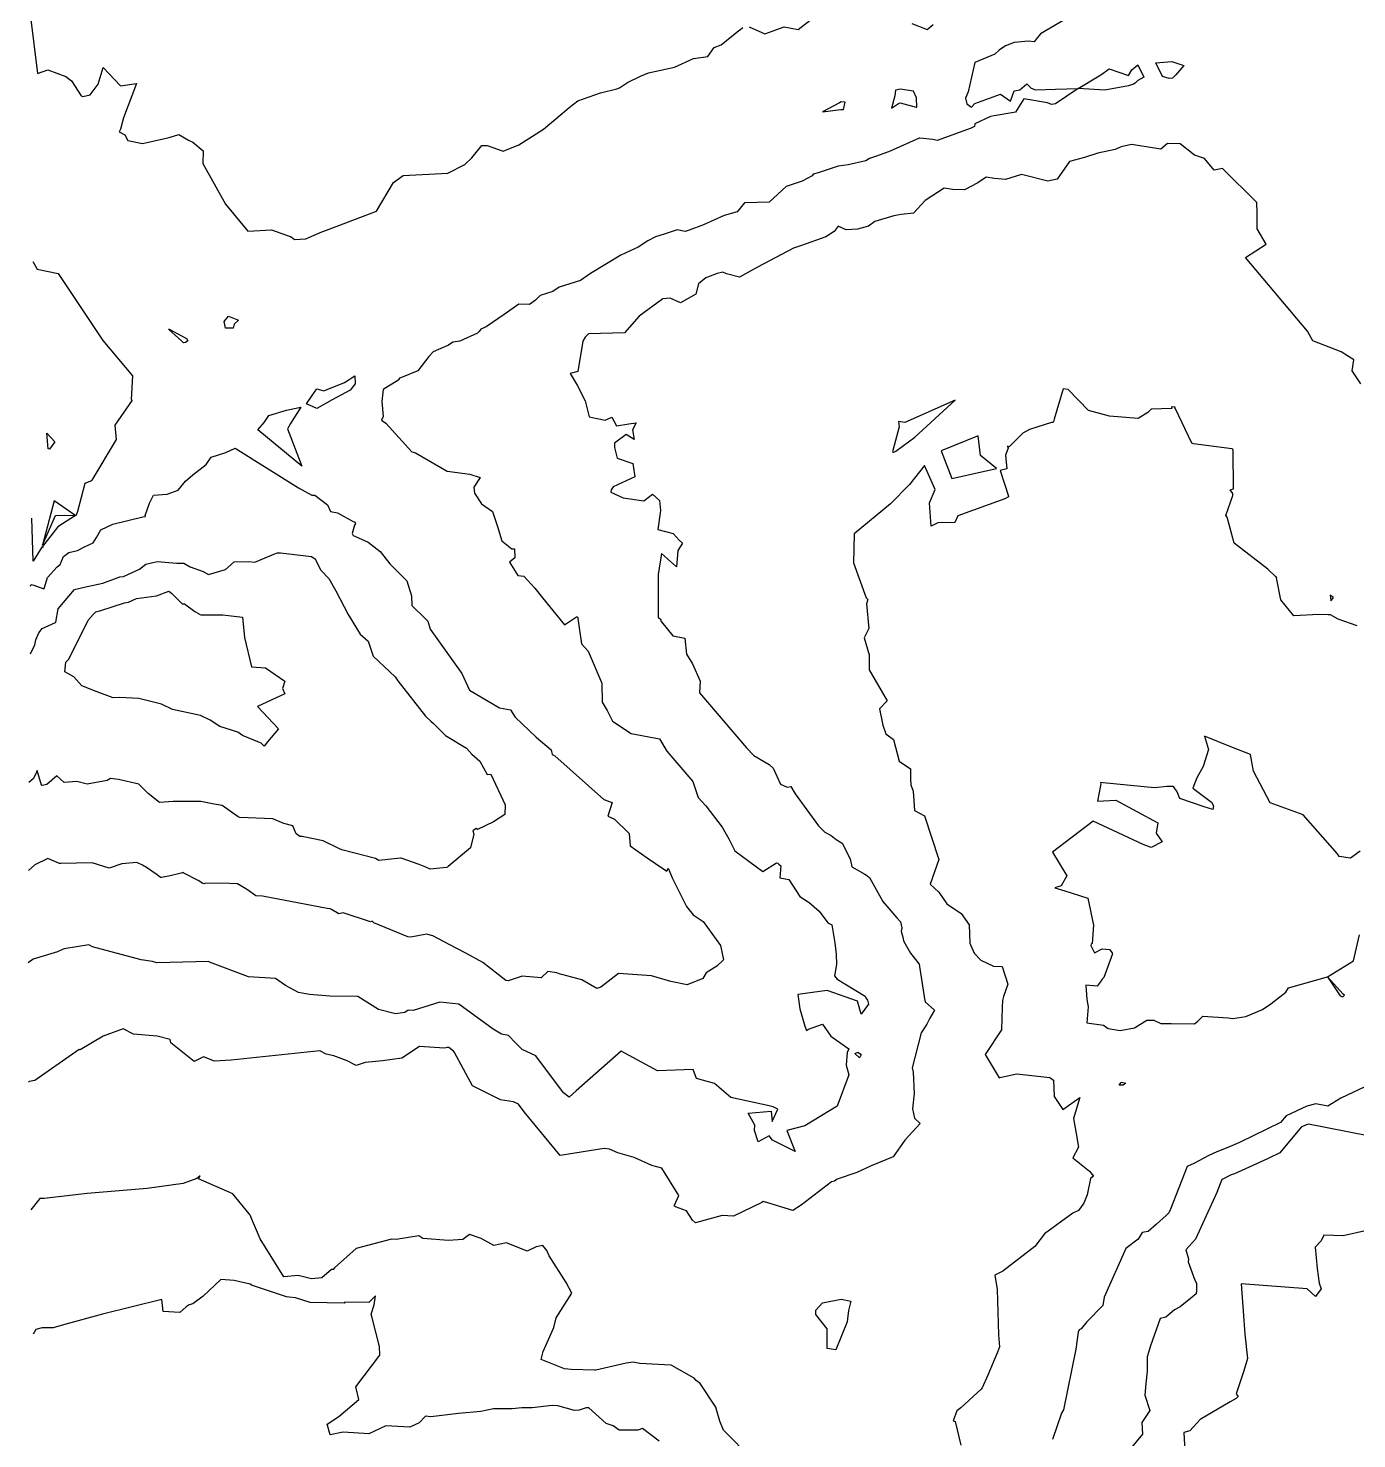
# Model space of a CAD drawing. Header units: inches. Extents: x 1412000 to 4237944, y 4931095 to 14792305.
# Drawn here: x 2824000.7 to 2824115.4, y 9862425.9 to 9862547.6 of the extents above; entities that cross this region are included whole.
import ezdxf

# ---------------------------------------------------------------- set-up
doc = ezdxf.new("R2010")
doc.units = ezdxf.units.IN
doc.header["$MEASUREMENT"] = 0

msp = doc.modelspace()

# ---------------------------------------------------------------- linework, layer by layer
for points in [[(2824090.93, 9862548.73), (2824088.06, 9862547.08), (2824087.71, 9862546.62), (2824087.51, 9862546.39), (2824087.04, 9862546.44), (2824085.79, 9862546.32), (2824085.06, 9862546.05), (2824084.51, 9862545.66), (2824084.13, 9862545.32), (2824082.4, 9862544.6), (2824081.84, 9862542.08), (2824081.59, 9862541.53), (2824081.72, 9862541.04), (2824082.12, 9862540.75), (2824082.4, 9862541.07), (2824084.61, 9862541.88), (2824085.49, 9862541.27), (2824085.8, 9862542.15), (2824086.3, 9862542.24), (2824086.89, 9862542.77), (2824087.26, 9862542.38), (2824087.63, 9862542.23), (2824089.37, 9862542.31), (2824091.32, 9862542.37), (2824089.35, 9862541.05), (2824089.01, 9862540.97), (2824088.66, 9862541.13), (2824086.64, 9862541.46), (2824085.91, 9862540.33), (2824085.78, 9862540.28), (2824084.07, 9862539.99), (2824083.77, 9862539.93), (2824082.41, 9862539.32), (2824082.37, 9862539.09), (2824082.1, 9862538.95), (2824079.17, 9862537.88), (2824078.78, 9862537.95), (2824077.66, 9862538.08), (2824077.61, 9862538.07), (2824075.09, 9862536.96), (2824073.93, 9862536.51), (2824073.31, 9862536.31), (2824073.01, 9862536.12), (2824071.49, 9862535.78), (2824070.61, 9862535.65), (2824068.88, 9862535.08), (2824068.47, 9862534.96), (2824068.36, 9862534.84), (2824067.51, 9862534.37), (2824066.12, 9862533.92), (2824064.67, 9862532.56), (2824062.58, 9862532.5), (2824062.53, 9862532.5), (2824061.89, 9862531.71), (2824060.79, 9862531.42), (2824059, 9862530.61), (2824057.75, 9862530.15), (2824057.42, 9862530.03), (2824056.74, 9862530.17), (2824055.61, 9862529.8), (2824054.85, 9862529.58), (2824054.19, 9862529.22), (2824053.37, 9862528.68), (2824051.86, 9862528), (2824049.25, 9862526.41), (2824048.38, 9862525.79), (2824046.54, 9862525.24), (2824045.99, 9862524.84), (2824044.91, 9862524.5), (2824044.51, 9862524.11), (2824043.99, 9862523.72), (2824043.06, 9862523.76), (2824041.8, 9862522.88), (2824040.25, 9862521.82), (2824039.78, 9862521.6), (2824039.64, 9862521.39), (2824039.51, 9862521.27), (2824037.98, 9862520.57), (2824037.37, 9862520.49), (2824037, 9862520.22), (2824035.67, 9862519.64), (2824035.3, 9862519.26), (2824034.35, 9862518.02), (2824032.96, 9862517.44), (2824032.76, 9862517.39), (2824032.71, 9862517.3), (2824032.72, 9862517.23), (2824031.37, 9862516.4), (2824031.25, 9862515.37), (2824031.37, 9862514.08), (2824031.23, 9862513.77), (2824031.59, 9862513.5), (2824033.85, 9862511.03), (2824034.14, 9862510.93), (2824036.89, 9862509.36), (2824038.83, 9862509.1), (2824039.74, 9862508.82), (2824039.19, 9862507.99), (2824039.23, 9862507.47), (2824039.86, 9862506.53), (2824040.81, 9862505.88), (2824041.22, 9862504.6), (2824041.61, 9862503.35), (2824042.46, 9862502.67), (2824042.69, 9862502.67), (2824042.71, 9862501.88), (2824042.26, 9862501.5), (2824042.97, 9862500.35), (2824043.5, 9862500.3), (2824044.44, 9862499.26), (2824045.1, 9862498.44), (2824047.01, 9862496.12), (2824048.04, 9862496.81), (2824048.11, 9862496.8), (2824048.16, 9862496.75), (2824048.16, 9862496.66), (2824048.48, 9862494.47), (2824049.04, 9862493.83), (2824050.23, 9862491.07), (2824050.25, 9862489.43), (2824050.68, 9862488.73), (2824051.14, 9862487.79), (2824052.77, 9862486.74), (2824055.19, 9862486.27), (2824055.83, 9862485.23), (2824058.07, 9862482.59), (2824058.54, 9862481.21), (2824059.19, 9862480.49), (2824060.62, 9862478.67), (2824061.17, 9862477.67), (2824061.7, 9862476.63), (2824064.12, 9862474.84), (2824065.29, 9862475.58), (2824065.4, 9862475.56), (2824065.49, 9862475.48), (2824065.66, 9862475.33), (2824065.57, 9862474.3), (2824066.35, 9862474.15), (2824067.31, 9862472.67), (2824068.12, 9862472.16), (2824068.97, 9862471.42), (2824069.73, 9862470.41), (2824070.08, 9862470.25), (2824070.32, 9862468.68), (2824070.44, 9862467.71), (2824070.46, 9862466.81), (2824070.29, 9862465.84), (2824070.53, 9862465.57), (2824072.95, 9862464.1), (2824072.99, 9862463.96), (2824073.14, 9862463.75), (2824073.22, 9862463.41), (2824072.59, 9862462.55), (2824072.27, 9862463.66), (2824069.66, 9862464.57), (2824067.13, 9862464.24), (2824067.32, 9862462.99), (2824067.74, 9862461.51), (2824067.88, 9862461.13), (2824068.07, 9862461.24), (2824069.25, 9862461.67), (2824069.98, 9862460.63), (2824071.53, 9862459.56), (2824071.38, 9862459.22), (2824071.3, 9862458.14), (2824071.53, 9862457.3), (2824070.53, 9862454.6), (2824067.74, 9862452.9), (2824066.19, 9862452.51), (2824066.92, 9862450.7), (2824064.94, 9862451.67), (2824064.66, 9862452.04), (2824063.7, 9862451.53), (2824063.39, 9862452.52), (2824063.44, 9862452.97), (2824062.84, 9862454.01), (2824064.85, 9862454.18), (2824064.93, 9862453.29), (2824065.4, 9862454.35), (2824065.01, 9862454.56), (2824064.65, 9862454.63), (2824061.36, 9862455.35), (2824059.94, 9862456.56), (2824058.4, 9862457), (2824058.11, 9862457.77), (2824055.02, 9862457.66), (2824051.89, 9862459.35), (2824048.01, 9862455.94), (2824047.41, 9862455.39), (2824046.92, 9862455.74), (2824044.53, 9862458.94), (2824043.35, 9862459.49), (2824042.77, 9862460.08), (2824042.18, 9862460.69), (2824041.57, 9862460.8), (2824040.84, 9862461.25), (2824037.88, 9862463.41), (2824036.24, 9862463.57), (2824033.94, 9862462.84), (2824033.53, 9862462.87), (2824033.23, 9862462.68), (2824032.44, 9862462.56), (2824030.97, 9862462.95), (2824029.17, 9862464.05), (2824026.75, 9862464.08), (2824025, 9862464.22), (2824024.05, 9862464.41), (2824022.94, 9862465.01), (2824022.08, 9862465.61), (2824019.74, 9862465.76), (2824016.38, 9862467.02), (2824016.32, 9862467.09), (2824011.84, 9862466.97), (2824011.48, 9862467.07), (2824010.48, 9862467.21), (2824006.28, 9862468.33), (2824005.98, 9862468.52), (2824003.85, 9862468.17), (2824003.76, 9862468.15), (2824003.28, 9862467.9), (2824001.18, 9862467.29), (2824000.74, 9862466.95)], [(2824000.94, 9862548.55), (2824001.54, 9862543.65), (2824002.44, 9862543.96), (2824004, 9862543.4), (2824004.48, 9862543.01), (2824005.3, 9862541.73), (2824005.47, 9862541.66), (2824006.1, 9862541.8), (2824006.79, 9862542.72), (2824007.22, 9862544.16), (2824008.71, 9862542.58), (2824010.09, 9862542.79), (2824008.96, 9862539.84), (2824008.72, 9862538.84), (2824008.59, 9862538.62), (2824009.09, 9862538.36), (2824009.35, 9862537.88), (2824010.59, 9862537.63), (2824012.9, 9862538.12), (2824013.73, 9862538.4), (2824014.57, 9862537.89), (2824014.96, 9862537.73), (2824015.84, 9862536.98), (2824015.82, 9862535.9), (2824017.77, 9862532.37), (2824019.7, 9862530.06), (2824021.74, 9862530.16), (2824023.42, 9862529.58), (2824023.72, 9862529.33), (2824024.7, 9862529.39), (2824024.94, 9862529.51), (2824026.07, 9862530.01), (2824026.49, 9862530.14), (2824029.59, 9862531.31), (2824030.79, 9862531.78), (2824032.27, 9862534.26), (2824033.09, 9862534.85), (2824036.93, 9862535.05), (2824038.4, 9862535.8), (2824039.02, 9862536.38), (2824039.88, 9862537.43), (2824040.35, 9862537.45), (2824041.72, 9862536.95), (2824043.08, 9862537.49), (2824045.2, 9862538.86), (2824046.8, 9862540.21), (2824047.41, 9862540.73), (2824048.17, 9862541.29), (2824050.11, 9862541.99), (2824051.52, 9862542.34), (2824051.74, 9862542.41), (2824052.43, 9862542.88), (2824053.57, 9862543.41), (2824054.24, 9862543.72), (2824056.49, 9862544.21), (2824058.14, 9862544.95), (2824059.38, 9862545.13), (2824059.93, 9862545.89), (2824060.51, 9862546.11), (2824062.04, 9862547.35), (2824062.18, 9862547.46), (2824062.25, 9862547.51), (2824062.4, 9862547.63)], [(2824062.93, 9862547.68), (2824064.29, 9862547.07), (2824065.97, 9862547.69), (2824067.16, 9862547.46), (2824068.2, 9862548.25)], [(2824076.98, 9862547.97), (2824078.28, 9862547.45), (2824078.81, 9862547.88)], [(2824091.32, 9862542.37), (2824093.28, 9862543.54), (2824093.98, 9862544.04), (2824095.65, 9862543.47), (2824095.95, 9862543.98), (2824096.46, 9862544.39), (2824096.97, 9862543.33), (2824096.47, 9862543.04), (2824096.24, 9862542.82), (2824096.08, 9862542.73), (2824095.67, 9862542.58), (2824093.63, 9862542.22), (2824091.32, 9862542.37)], [(2824098.6, 9862543.4), (2824098.01, 9862544.57), (2824099.41, 9862544.68), (2824100.43, 9862544.33), (2824099.73, 9862543.54), (2824099.47, 9862543.24), (2824099.17, 9862543.21), (2824098.6, 9862543.4)], [(2824075.81, 9862541.07), (2824075.97, 9862541.13), (2824077.33, 9862540.74), (2824077.39, 9862540.76), (2824077.37, 9862541.54), (2824077.1, 9862542.12), (2824075.95, 9862542.31), (2824075.56, 9862542.21), (2824075.5, 9862541.73), (2824075.23, 9862540.66), (2824075.81, 9862541.07)], [(2824070.88, 9862541.2), (2824070.73, 9862541.13), (2824069.26, 9862540.34), (2824070.85, 9862540.56), (2824071.07, 9862540.55), (2824071.22, 9862541.17), (2824070.88, 9862541.2)], [(2824115.69, 9862516.9), (2824114.96, 9862518), (2824115.09, 9862518.97), (2824114.02, 9862519.64), (2824111.56, 9862520.59), (2824111.11, 9862521.44), (2824105.75, 9862527.79), (2824107.54, 9862528.93), (2824106.77, 9862530.25), (2824106.77, 9862531.63), (2824106.73, 9862532.53), (2824103.77, 9862535.45), (2824103.05, 9862535.33), (2824102.22, 9862536.33), (2824101.35, 9862536.61), (2824100.12, 9862537.59), (2824099.02, 9862537.62), (2824098.46, 9862537.12), (2824095.93, 9862537.52), (2824095.02, 9862537.32), (2824094.52, 9862537.11), (2824093.02, 9862536.79), (2824091.86, 9862536.4), (2824090.58, 9862536.07), (2824089.5, 9862534.53), (2824088.69, 9862534.36), (2824086.43, 9862534.95), (2824085.05, 9862534.5), (2824084.1, 9862534.61), (2824083.38, 9862534.7), (2824082.67, 9862534.23), (2824081.52, 9862533.63), (2824080.47, 9862533.64), (2824079.76, 9862533.75), (2824078.11, 9862532.69), (2824077.11, 9862531.61), (2824076.06, 9862531.49), (2824075.42, 9862531.39), (2824073.77, 9862530.89), (2824073.23, 9862530.49), (2824072.27, 9862530.22), (2824071.31, 9862530.18), (2824070.61, 9862530.48), (2824070.26, 9862530.02), (2824069.55, 9862529.56), (2824067.44, 9862528.83), (2824066.75, 9862528.59), (2824063.65, 9862526.95), (2824062.11, 9862526.1), (2824060.99, 9862526.37), (2824060.67, 9862526.53), (2824060.18, 9862526.4), (2824059.2, 9862526.02), (2824058.56, 9862525.52), (2824058.35, 9862524.63), (2824057.01, 9862523.88), (2824056.12, 9862524.29), (2824055.49, 9862524.22), (2824053.45, 9862522.73), (2824052.17, 9862521.3), (2824049.08, 9862521.19), (2824048.78, 9862520.92), (2824048.59, 9862520.56), (2824048.16, 9862517.96), (2824047.51, 9862517.77), (2824048.1, 9862516.78), (2824048.8, 9862515.42), (2824049.14, 9862514.06), (2824050.51, 9862513.75), (2824051.1, 9862514.01), (2824051.48, 9862513.27), (2824052.56, 9862513.44), (2824053.19, 9862513.54), (2824052.86, 9862512.93), (2824053.03, 9862512.09), (2824052.32, 9862512.53), (2824051.32, 9862511.78), (2824051.33, 9862511.4), (2824051.55, 9862510.47), (2824052.9, 9862510.01), (2824053.08, 9862508.87), (2824051.2, 9862508), (2824051.03, 9862507.74), (2824051.01, 9862507.54), (2824052.07, 9862507.07), (2824053.85, 9862506.81), (2824054.61, 9862507.37), (2824055.2, 9862506.82), (2824055.3, 9862505.97), (2824055.06, 9862504.32), (2824056.38, 9862504), (2824056.91, 9862503.42), (2824057.18, 9862503.14), (2824056.79, 9862502.52), (2824056.67, 9862501.11), (2824055.37, 9862502.25), (2824055.1, 9862500.46), (2824055.1, 9862496.78), (2824055.31, 9862496.58), (2824055.3, 9862496.49), (2824055.37, 9862496.38), (2824056.34, 9862495.17), (2824057.4, 9862494.96), (2824057.52, 9862493.58), (2824058.06, 9862492.74), (2824058.72, 9862491.26), (2824058.65, 9862490.25), (2824059.17, 9862489.65), (2824062.71, 9862485.49), (2824063.34, 9862484.84), (2824064.66, 9862484.08), (2824065.01, 9862483.74), (2824065.65, 9862482.36), (2824066.21, 9862482.11), (2824066.53, 9862482.17), (2824066.92, 9862481.54), (2824068.93, 9862478.77), (2824069.46, 9862478.23), (2824070.01, 9862477.95), (2824070.43, 9862477.59), (2824070.97, 9862477.27), (2824071.64, 9862475.94), (2824071.79, 9862475.23), (2824072.91, 9862474.6), (2824073.07, 9862474.52), (2824073.16, 9862474.43), (2824073.33, 9862474.31), (2824074.47, 9862472.26), (2824075.69, 9862470.85), (2824076, 9862470.51), (2824076.12, 9862469.97), (2824076.05, 9862469.7), (2824076.21, 9862469.05), (2824076.25, 9862468.86), (2824076.4, 9862468.61), (2824076.86, 9862467.79), (2824077.61, 9862466.85), (2824077.62, 9862466.64), (2824078.09, 9862463.7), (2824078.1, 9862463.69), (2824078.11, 9862463.65), (2824078.12, 9862463.6), (2824078.93, 9862462.88), (2824078.52, 9862462.18), (2824078.27, 9862461.67), (2824077.78, 9862460.94), (2824077.01, 9862457.91), (2824077.08, 9862457.53), (2824077.18, 9862455.69), (2824077.04, 9862454.38), (2824077.19, 9862453.56), (2824077.69, 9862453.1), (2824076.37, 9862451.66), (2824075.37, 9862450.23), (2824073.45, 9862449.47), (2824072.22, 9862448.88), (2824070.54, 9862448.3), (2824070.29, 9862448.15), (2824070.03, 9862448.08), (2824067.43, 9862446.06), (2824066.7, 9862445.6), (2824064.27, 9862446.35), (2824064.15, 9862446.39), (2824064.02, 9862446.31), (2824061.6, 9862445.12), (2824060.62, 9862445.19), (2824058.32, 9862444.54), (2824058.05, 9862444.76), (2824057.54, 9862445.58), (2824056.57, 9862445.91), (2824056.5, 9862445.98), (2824056.5, 9862446.07), (2824056.87, 9862446.9), (2824055.39, 9862449.25), (2824054.55, 9862449.49), (2824053.03, 9862450.17), (2824051.61, 9862450.59), (2824050.88, 9862450.9), (2824050.44, 9862450.95), (2824046.62, 9862450.36), (2824043.52, 9862454.13), (2824043.04, 9862454.77), (2824042.6, 9862454.98), (2824041.49, 9862455.14), (2824039.08, 9862456.35), (2824037.52, 9862459.24), (2824037.42, 9862459.36), (2824037.02, 9862459.65), (2824036.88, 9862459.66), (2824036.67, 9862459.6), (2824034.51, 9862459.76), (2824032.97, 9862458.75), (2824031.32, 9862458.51), (2824029.82, 9862458.36), (2824029.04, 9862458.12), (2824028.27, 9862458.5), (2824027.12, 9862458.95), (2824026.45, 9862459.09), (2824025.9, 9862459.38), (2824018.24, 9862458.58), (2824016.81, 9862458.48), (2824015.88, 9862458.85), (2824015.05, 9862458.47), (2824013.05, 9862460.08), (2824012.98, 9862460.36), (2824011.86, 9862460.64), (2824009.83, 9862460.82), (2824008.95, 9862461.27), (2824007.21, 9862460.63), (2824005.24, 9862459.47), (2824005.13, 9862459.49), (2824001.31, 9862456.81), (2824000.83, 9862456.72), (2824000.77, 9862456.67)], [(2824001.14, 9862527.45), (2824001.52, 9862526.79), (2824003.34, 9862526.4), (2824007.18, 9862520.62), (2824009.73, 9862517.59), (2824009.64, 9862515.54), (2824009.72, 9862515.47), (2824008.22, 9862513.32), (2824008.33, 9862512.08), (2824006.22, 9862508.59), (2824006.16, 9862508.51), (2824006.13, 9862508.5), (2824005.63, 9862508.3), (2824004.99, 9862505.88), (2824004.89, 9862505.58), (2824004.86, 9862505.54), (2824004.85, 9862505.51), (2824004.83, 9862505.53), (2824003.31, 9862504.56), (2824001.97, 9862502.86), (2824002.01, 9862502.82), (2824002.01, 9862502.77), (2824001.94, 9862502.81), (2824001.93, 9862502.8), (2824001.18, 9862501.59), (2824001.05, 9862505.32)], [(2824018.01, 9862522.72), (2824018.89, 9862522.39), (2824018.5, 9862522.04), (2824018.43, 9862521.7), (2824017.76, 9862521.68), (2824017.66, 9862522.28), (2824018.01, 9862522.72)], [(2824012.87, 9862521.58), (2824012.85, 9862521.6), (2824012.87, 9862521.61), (2824012.88, 9862521.61), (2824012.91, 9862521.61), (2824014.4, 9862520.81), (2824014.51, 9862520.61), (2824014.31, 9862520.46), (2824014.14, 9862520.42), (2824013.99, 9862520.56), (2824012.87, 9862521.58)], [(2824025.65, 9862514.77), (2824024.76, 9862515.16), (2824025.23, 9862515.88), (2824025.64, 9862516.46), (2824026.26, 9862516.3), (2824028.02, 9862517.01), (2824028.92, 9862517.59), (2824028.94, 9862516.88), (2824028.51, 9862516.35), (2824026.96, 9862515.5), (2824025.65, 9862514.77)], [(2824115.39, 9862496.02), (2824113.76, 9862496.61), (2824113.08, 9862496.96), (2824112.89, 9862496.98), (2824112.08, 9862497), (2824109.93, 9862496.89), (2824108.79, 9862498.27), (2824108.43, 9862500.16), (2824108.45, 9862500.23), (2824108.4, 9862500.21), (2824107.67, 9862500.9), (2824104.78, 9862503.15), (2824104.17, 9862505.4), (2824104.07, 9862505.55), (2824104.67, 9862507.25), (2824104.66, 9862507.44), (2824104.43, 9862507.76), (2824104.73, 9862507.83), (2824104.69, 9862511.15), (2824104.67, 9862511.22), (2824104.58, 9862511.3), (2824101.28, 9862511.72), (2824101.13, 9862511.78), (2824099.71, 9862514.74), (2824099.67, 9862514.78), (2824099.68, 9862514.89), (2824099.37, 9862514.9), (2824099.41, 9862514.77), (2824097.62, 9862514.72), (2824097.34, 9862514.43), (2824096.5, 9862513.9), (2824094.01, 9862514.11), (2824092.22, 9862514.59), (2824090.46, 9862516.39), (2824090.03, 9862516.47), (2824089.25, 9862513.84), (2824089.18, 9862513.61), (2824089.14, 9862513.57), (2824089.03, 9862513.56), (2824087.13, 9862512.96), (2824086.54, 9862512.63), (2824085.37, 9862511.45), (2824085.21, 9862511.51), (2824085.27, 9862511.34), (2824085.06, 9862510.75), (2824085.17, 9862509.56), (2824084.59, 9862509.41), (2824085.32, 9862507.2), (2824085.32, 9862507.14), (2824084.98, 9862506.98), (2824080.93, 9862505.51), (2824080.67, 9862504.93), (2824079.21, 9862504.91), (2824078.63, 9862504.63), (2824078.48, 9862506.63), (2824078.98, 9862507.77), (2824078.05, 9862509.84), (2824076.78, 9862508.21), (2824075.14, 9862506.55), (2824071.99, 9862503.96), (2824071.94, 9862501.47), (2824073.02, 9862498.43), (2824073.18, 9862498.3), (2824073.06, 9862497.91), (2824073.27, 9862495.78), (2824072.86, 9862494.99), (2824073.28, 9862493.51), (2824073.29, 9862492.22), (2824074.84, 9862489.56), (2824074.19, 9862488.88), (2824074.47, 9862487.46), (2824074.73, 9862486.7), (2824075.4, 9862486.21), (2824075.88, 9862484.35), (2824076.85, 9862483.7), (2824076.86, 9862482.79), (2824076.88, 9862482.31), (2824077.08, 9862481.77), (2824077.2, 9862480.11), (2824078.06, 9862479.63), (2824079.3, 9862475.88), (2824078.93, 9862474.81), (2824078.55, 9862473.75), (2824079.31, 9862473.07), (2824080, 9862472.05), (2824081.24, 9862471.23), (2824081.92, 9862470.23), (2824081.96, 9862468.67), (2824082.34, 9862467.81), (2824082.92, 9862467.2), (2824084.02, 9862466.69), (2824084.77, 9862466.65), (2824085.24, 9862465.12), (2824084.89, 9862464.07), (2824084.78, 9862463.73), (2824084.76, 9862463.13), (2824084.7, 9862461.18), (2824083.29, 9862459.07), (2824084.51, 9862457.06), (2824084.55, 9862457.07), (2824086.03, 9862457.38), (2824088.87, 9862457.08), (2824089.18, 9862456.86), (2824089.25, 9862455.44), (2824090, 9862454.31), (2824091.47, 9862455.35), (2824090.92, 9862453.55), (2824091.15, 9862452.26), (2824091.36, 9862451.07), (2824090.86, 9862450.14), (2824092.3, 9862449), (2824092.65, 9862448.58), (2824092.38, 9862448.36), (2824092.1, 9862446.97), (2824091.8, 9862446.25), (2824091.34, 9862445.62), (2824090.85, 9862445.39), (2824088.41, 9862443.59), (2824087.57, 9862442.5), (2824084.81, 9862440.39), (2824084.14, 9862440.04), (2824084.33, 9862438.8), (2824084.45, 9862434.89), (2824084.53, 9862433.84), (2824084.36, 9862433.4), (2824083.54, 9862431.42), (2824083.04, 9862430.33), (2824082.94, 9862430.21), (2824081.2, 9862428.59), (2824080.84, 9862428.32), (2824080.53, 9862427.48), (2824080.7, 9862427.42), (2824081.21, 9862425.36)], [(2824024.35, 9862509.79), (2824020.54, 9862512.92), (2824021.1, 9862513.55), (2824021.5, 9862514.17), (2824023.03, 9862514.62), (2824024.25, 9862514.87), (2824023.36, 9862513.47), (2824023.11, 9862513.01), (2824024.35, 9862509.79)], [(2824075.3, 9862511.06), (2824075.32, 9862511.01), (2824075.41, 9862510.99), (2824075.6, 9862511.09), (2824077.22, 9862512.3), (2824080.72, 9862515.48), (2824076.38, 9862513.57), (2824075.82, 9862513.63), (2824075.87, 9862513.19), (2824075.34, 9862511.14), (2824075.3, 9862511.06)], [(2824002.36, 9862512.63), (2824003.04, 9862511.89), (2824002.59, 9862511.26), (2824002.48, 9862511.3), (2824002.36, 9862512.63)], [(2824082.68, 9862512.4), (2824079.51, 9862511.1), (2824080.43, 9862508.72), (2824084.28, 9862509.58), (2824082.88, 9862510.72), (2824082.68, 9862512.4)], [(2824000.94, 9862499.45), (2824001.01, 9862499.59), (2824001.23, 9862499.54), (2824002.1, 9862499.21), (2824002.1, 9862499.22), (2824002.12, 9862499.24), (2824002.42, 9862500.19), (2824003.23, 9862501.12), (2824003.49, 9862501.32), (2824003.78, 9862501.99), (2824004.24, 9862502.35), (2824004.99, 9862502.53), (2824005.59, 9862502.85), (2824006.35, 9862503.17), (2824006.63, 9862503.63), (2824007.02, 9862504.31), (2824008.04, 9862504.8), (2824010.63, 9862505.41), (2824010.8, 9862505.45), (2824010.86, 9862505.46), (2824010.84, 9862505.53), (2824011.2, 9862506.6), (2824011.55, 9862507.3), (2824012.74, 9862507.39), (2824013.67, 9862507.71), (2824014.31, 9862508.5), (2824014.94, 9862509.05), (2824016.1, 9862509.94), (2824016.52, 9862510.57), (2824017.78, 9862510.98), (2824018.59, 9862511.33), (2824024.07, 9862507.92), (2824025.21, 9862507.3), (2824025.48, 9862507.29), (2824026.56, 9862506.46), (2824026.83, 9862505.88), (2824027.43, 9862505.76), (2824028.78, 9862505.02), (2824028.89, 9862504.99), (2824028.94, 9862504.91), (2824028.98, 9862504.85), (2824028.9, 9862504.71), (2824028.7, 9862504), (2824028.77, 9862503.82), (2824028.99, 9862503.73), (2824030.07, 9862503.25), (2824031.12, 9862502.44), (2824031.93, 9862501.36), (2824033.42, 9862499.89), (2824033.8, 9862498.6), (2824033.84, 9862497.77), (2824035, 9862496.67), (2824035.22, 9862496.43), (2824035.42, 9862495.74), (2824038.14, 9862491.9), (2824038.81, 9862490.48), (2824041.41, 9862488.94), (2824042.35, 9862488.79), (2824042.75, 9862488.16), (2824044.56, 9862486.42), (2824045.86, 9862485.32), (2824045.95, 9862484.94), (2824046.16, 9862484.82), (2824050.41, 9862481.05), (2824051.13, 9862480.78), (2824050.74, 9862479.62), (2824051.31, 9862479.34), (2824052.58, 9862478.11), (2824052.67, 9862477.04), (2824054.14, 9862476.03), (2824054.86, 9862475.53), (2824055.83, 9862474.88), (2824055.96, 9862475.13), (2824056.32, 9862474.24), (2824057.52, 9862471.82), (2824058.11, 9862471.11), (2824058.96, 9862470.53), (2824060.47, 9862468.46), (2824060.73, 9862467.23), (2824060.15, 9862466.68), (2824059.23, 9862466.11), (2824058.93, 9862465.62), (2824057.59, 9862465.06), (2824056.18, 9862465.36), (2824054.51, 9862465.83), (2824051.68, 9862466.03), (2824050.13, 9862464.86), (2824049.79, 9862464.74), (2824048.49, 9862465.51), (2824046.79, 9862465.95), (2824046.64, 9862466), (2824046.34, 9862466.1), (2824045.58, 9862466.23), (2824044.99, 9862465.66), (2824043.35, 9862465.82), (2824042.15, 9862465.4), (2824041.96, 9862465.43), (2824039.96, 9862466.99), (2824038.51, 9862467.8), (2824037.11, 9862468.52), (2824035.65, 9862469.3), (2824035.11, 9862469.44), (2824033.76, 9862469.17), (2824033.5, 9862469.21), (2824030.56, 9862470.42), (2824030.43, 9862470.57), (2824030.26, 9862470.51), (2824027.91, 9862471.27), (2824027.55, 9862471.18), (2824026.92, 9862471.56), (2824026.79, 9862471.61), (2824026.53, 9862471.66), (2824020.95, 9862472.72), (2824020.38, 9862472.74), (2824019.66, 9862473.27), (2824018.8, 9862473.77), (2824017.45, 9862473.84), (2824015.98, 9862473.8), (2824015.89, 9862473.79), (2824015.81, 9862473.81), (2824015.41, 9862474.05), (2824014.17, 9862474.71), (2824014.1, 9862474.74), (2824013.95, 9862474.69), (2824012.98, 9862474.48), (2824012.24, 9862474.32), (2824012.17, 9862474.31), (2824011.88, 9862474.55), (2824010.96, 9862475.18), (2824010.59, 9862475.38), (2824010.12, 9862475.61), (2824008.82, 9862475.5), (2824007.73, 9862475.12), (2824006.25, 9862475.6), (2824003.56, 9862475.52), (2824003.51, 9862475.54), (2824003.46, 9862475.52), (2824003.44, 9862475.53), (2824002.44, 9862475.95), (2824001.32, 9862475.42), (2824000.77, 9862474.93)], [(2824003.11, 9862505.54), (2824004.78, 9862505.58), (2824002.99, 9862506.81), (2824001.99, 9862502.97), (2824003.11, 9862505.54)], [(2824000.93, 9862493.62), (2824001.31, 9862494.38), (2824001.39, 9862494.82), (2824001.66, 9862495.41), (2824001.94, 9862495.8), (2824003.1, 9862496.32), (2824003.12, 9862496.35), (2824003.33, 9862497.5), (2824004.25, 9862498.57), (2824004.75, 9862499.17), (2824005.58, 9862499.37), (2824007.17, 9862499.69), (2824008.64, 9862500.25), (2824008.96, 9862500.29), (2824010.35, 9862500.92), (2824010.9, 9862501.34), (2824011.86, 9862501.58), (2824013.56, 9862501.42), (2824014.18, 9862501.42), (2824014.71, 9862501.12), (2824015.83, 9862500.71), (2824016.29, 9862500.46), (2824017.75, 9862500.89), (2824018.51, 9862501.55), (2824019.74, 9862501.58), (2824020.29, 9862501.52), (2824021.74, 9862502.11), (2824021.92, 9862502.2), (2824022.26, 9862502.33), (2824022.5, 9862502.31), (2824025.18, 9862502), (2824025.31, 9862501.93), (2824025.42, 9862501.87), (2824025.53, 9862501.78), (2824025.55, 9862501.67), (2824026, 9862500.82), (2824026.67, 9862500.11), (2824027.29, 9862499.05), (2824028.34, 9862496.99), (2824029.14, 9862495.67), (2824029.37, 9862495.31), (2824030.06, 9862494.69), (2824030.51, 9862493.41), (2824032.39, 9862491.62), (2824032.62, 9862491.29), (2824035.03, 9862488.24), (2824035.47, 9862487.8), (2824035.7, 9862487.59), (2824036.74, 9862486.58), (2824038.55, 9862485.48), (2824039.01, 9862484.97), (2824039.7, 9862484.36), (2824040.34, 9862483.19), (2824040.66, 9862483.23), (2824041.89, 9862480.59), (2824041.87, 9862479.76), (2824040.88, 9862479.13), (2824039.5, 9862478.47), (2824039.39, 9862478.54), (2824039.11, 9862478.34), (2824039.2, 9862478.05), (2824038.91, 9862476.89), (2824036.98, 9862475.26), (2824036.91, 9862475.21), (2824036.84, 9862475.19), (2824035.43, 9862475.03), (2824035.04, 9862475.21), (2824034.47, 9862475.43), (2824032.91, 9862475.98), (2824032.89, 9862475.99), (2824032.87, 9862475.99), (2824030.99, 9862475.8), (2824030.69, 9862475.97), (2824027.8, 9862476.7), (2824027.61, 9862476.79), (2824026.19, 9862477.48), (2824024.37, 9862477.87), (2824024.19, 9862477.86), (2824024.07, 9862477.94), (2824023.85, 9862478.1), (2824023.58, 9862478.79), (2824022.79, 9862478.99), (2824021.84, 9862479.37), (2824019, 9862479.5), (2824018.92, 9862479.52), (2824018.86, 9862479.56), (2824017.48, 9862480.53), (2824016.79, 9862480.64), (2824015.65, 9862480.89), (2824013.24, 9862480.87), (2824012.08, 9862480.78), (2824011.09, 9862481.57), (2824010.29, 9862482.38), (2824008.54, 9862482.77), (2824007.83, 9862482.85), (2824007.55, 9862482.68), (2824005.83, 9862482.38), (2824004.94, 9862482.59), (2824003.85, 9862482.51), (2824003.21, 9862483.08), (2824002.36, 9862482.35), (2824001.94, 9862482.25), (2824001.89, 9862482.28), (2824001.53, 9862483.54), (2824001.4, 9862483.26), (2824001.16, 9862482.82), (2824000.8, 9862482.51)], [(2824008.07, 9862489.81), (2824006.61, 9862490.37), (2824005.37, 9862490.85), (2824004.68, 9862491.62), (2824003.9, 9862492.05), (2824003.98, 9862492.9), (2824004.26, 9862493.15), (2824005.92, 9862496.5), (2824006.36, 9862497.01), (2824006.58, 9862497.24), (2824007, 9862497.35), (2824009.06, 9862498.02), (2824009.39, 9862498.07), (2824010.1, 9862498.39), (2824011.8, 9862498.6), (2824012.88, 9862499.02), (2824013.1, 9862498.84), (2824014.03, 9862497.93), (2824014.24, 9862497.91), (2824015.12, 9862497.26), (2824015.44, 9862497.09), (2824015.48, 9862497.04), (2824015.63, 9862496.97), (2824017.52, 9862496.96), (2824019.23, 9862496.77), (2824019.4, 9862495.01), (2824020.02, 9862492.49), (2824021.2, 9862492.41), (2824022.88, 9862491.24), (2824022.68, 9862490.62), (2824022.88, 9862490.15), (2824020.51, 9862489.06), (2824022.35, 9862487.14), (2824021.39, 9862486.03), (2824021.1, 9862485.65), (2824020.83, 9862485.9), (2824020.7, 9862485.97), (2824019.23, 9862486.57), (2824018.83, 9862486.85), (2824017.28, 9862487.33), (2824016.45, 9862487.89), (2824015.62, 9862488.29), (2824013.19, 9862488.8), (2824012.25, 9862489.28), (2824010.28, 9862489.76), (2824008.65, 9862489.84), (2824008.07, 9862489.81)], [(2824113.1, 9862498.48), (2824113.12, 9862498.18), (2824113.33, 9862498.42), (2824113.33, 9862498.52), (2824113.25, 9862498.56), (2824113.06, 9862498.67), (2824113.1, 9862498.48)], [(2824115.65, 9862476.58), (2824114.8, 9862475.98), (2824113.84, 9862476.14), (2824113.7, 9862476.35), (2824110.73, 9862479.73), (2824107.87, 9862480.75), (2824106.43, 9862483.49), (2824106.18, 9862484.93), (2824104.62, 9862485.54), (2824102.23, 9862486.51), (2824102.56, 9862485.37), (2824102.1, 9862483.88), (2824101.55, 9862482.93), (2824101.2, 9862482.03), (2824102.82, 9862480.81), (2824102.99, 9862480.5), (2824102.94, 9862480.19), (2824102.19, 9862480.43), (2824100.08, 9862481.14), (2824099.85, 9862481.72), (2824099.54, 9862482.17), (2824098.96, 9862482.17), (2824097.9, 9862482.05), (2824093.49, 9862482.49), (2824093.24, 9862482.52), (2824093.27, 9862482.4), (2824093, 9862480.91), (2824094.58, 9862481), (2824098.18, 9862479.05), (2824098.06, 9862478.15), (2824098.57, 9862477.4)], [(2824098.57, 9862477.4), (2824097.61, 9862476.92), (2824096.93, 9862477.16), (2824092.61, 9862479.17), (2824089.11, 9862476.51), (2824090.33, 9862474.48), (2824089.85, 9862473.61), (2824089.32, 9862473.43), (2824090.18, 9862473.18), (2824092.14, 9862472.54), (2824092.63, 9862470.22), (2824092.52, 9862468.64), (2824092.43, 9862468.56), (2824092.42, 9862468.45), (2824092.73, 9862467.84), (2824093.38, 9862468.17), (2824094.01, 9862468.11), (2824094.25, 9862467.83), (2824094.26, 9862467.8), (2824094.27, 9862467.73), (2824093.54, 9862465.71), (2824093.38, 9862465.57), (2824093.32, 9862465.47), (2824093.3, 9862465.4), (2824092.95, 9862464.94), (2824091.97, 9862465.03), (2824092.08, 9862463.8), (2824092.17, 9862463.16), (2824092.06, 9862461.79), (2824093.51, 9862461.59), (2824093.92, 9862461.3), (2824094.94, 9862461.14), (2824096.18, 9862461.37), (2824097.25, 9862462.02), (2824097.85, 9862462.02), (2824098.46, 9862461.72), (2824099.33, 9862461.72), (2824101.36, 9862461.71), (2824101.63, 9862461.93), (2824102.07, 9862462.36), (2824104.25, 9862462.23), (2824104.66, 9862462.17), (2824105.77, 9862462.35), (2824107.23, 9862462.93), (2824107.95, 9862463.43), (2824109.23, 9862464.44), (2824109.46, 9862464.8), (2824112.84, 9862465.77), (2824113.93, 9862464.11), (2824114.16, 9862464.02), (2824114.29, 9862464.18), (2824114.18, 9862464.25), (2824112.84, 9862465.77), (2824115.08, 9862467.14), (2824115.59, 9862469.39)], [(2824072.05, 9862459.15), (2824072.32, 9862459.27), (2824072.6, 9862459.05), (2824072.45, 9862458.78), (2824072.05, 9862459.15)], [(2824116.55, 9862456.49), (2824113.98, 9862455.28), (2824112.85, 9862454.6), (2824111.82, 9862454.8), (2824111.04, 9862454.61), (2824109.25, 9862453.77), (2824108.78, 9862453.2), (2824105.24, 9862451.48), (2824104.24, 9862451.03), (2824103.27, 9862450.66), (2824102.58, 9862450.36), (2824101.31, 9862449.66), (2824100.71, 9862449.41), (2824099.27, 9862445.71), (2824099.14, 9862445.42), (2824098.92, 9862445.17), (2824098.07, 9862444.43), (2824097.36, 9862443.8), (2824096.84, 9862443.71), (2824096.5, 9862443.15), (2824095.42, 9862442.34), (2824093.57, 9862438.14), (2824093.44, 9862437.43), (2824092.07, 9862436.02), (2824091.59, 9862435.4), (2824091.41, 9862435.31), (2824091.31, 9862435.13), (2824091.11, 9862433.65), (2824090.04, 9862428.41), (2824089.89, 9862428.14), (2824089.1, 9862425.87)], [(2824094.86, 9862456.41), (2824094.99, 9862456.63), (2824095.04, 9862456.68), (2824095.43, 9862456.59), (2824095.19, 9862456.41), (2824094.86, 9862456.41)], [(2824116.31, 9862452.05), (2824111.18, 9862453.04), (2824110.99, 9862453), (2824110.55, 9862452.79), (2824108.72, 9862450.59), (2824107.64, 9862450.06), (2824104.8, 9862448.78), (2824104.51, 9862448.67), (2824104.3, 9862448.58), (2824103.91, 9862448.36), (2824103.72, 9862448.28), (2824103.28, 9862447.16), (2824101.45, 9862443.15), (2824100.62, 9862442.23), (2824100.85, 9862441.44), (2824100.82, 9862441.19), (2824101.39, 9862439.61), (2824101.54, 9862439.33), (2824101.54, 9862438.58), (2824101.51, 9862438.52), (2824101.49, 9862438.42), (2824101.02, 9862438.03), (2824100.12, 9862437.31), (2824099.64, 9862437.04), (2824098.87, 9862436.41), (2824098.38, 9862436.3), (2824097.56, 9862433.93), (2824097.27, 9862432.99), (2824097.26, 9862432.76), (2824097.26, 9862431.74), (2824097.15, 9862430.7), (2824097.06, 9862429.67), (2824097.5, 9862428.35), (2824096.82, 9862427.34), (2824096.88, 9862426.33), (2824095.79, 9862425.01)], [(2824063.19, 9862424.17), (2824060.72, 9862426.68), (2824060.42, 9862427.45), (2824060.09, 9862428.53), (2824060.09, 9862428.59), (2824060.05, 9862428.65), (2824058.7, 9862430.7), (2824058.37, 9862430.94), (2824058.2, 9862431.16), (2824056.27, 9862432.23), (2824056.22, 9862432.26), (2824056.17, 9862432.27), (2824053.52, 9862432.42), (2824052.94, 9862432.53), (2824052.32, 9862432.45), (2824049.71, 9862431.85), (2824049.7, 9862431.85), (2824049.7, 9862431.85), (2824049.62, 9862431.85), (2824047.58, 9862431.91), (2824047, 9862431.95), (2824044.99, 9862432.77), (2824045.18, 9862433.45), (2824046.1, 9862435.52), (2824046.3, 9862436.36), (2824047.64, 9862438.49), (2824047.16, 9862439.4), (2824045.68, 9862441.71), (2824045.49, 9862442.17), (2824045.13, 9862442.59), (2824044.57, 9862442.48), (2824043.79, 9862442.11), (2824041.99, 9862442.81), (2824040.91, 9862442.58), (2824039.82, 9862443.18), (2824038.81, 9862443.54), (2824038.24, 9862443.12), (2824037.01, 9862443.03), (2824034.79, 9862443.19), (2824034.44, 9862443.41), (2824032.5, 9862443.11), (2824032.08, 9862443.13), (2824029.04, 9862442.32), (2824027.18, 9862440.65), (2824027.04, 9862440.51), (2824026.91, 9862440.51), (2824026.08, 9862439.81), (2824025.17, 9862439.71), (2824024.03, 9862440), (2824022.8, 9862439.88), (2824020.76, 9862443.16), (2824019.87, 9862445.26), (2824019.84, 9862445.27), (2824019.8, 9862445.32), (2824018.4, 9862447.04), (2824015.44, 9862448.33), (2824015.57, 9862448.61), (2824015.29, 9862448.37), (2824014.1, 9862447.93), (2824011.02, 9862447.51), (2824005.83, 9862447.08), (2824002.12, 9862446.64), (2824001.76, 9862446.63), (2824000.96, 9862445.66)], [(2824116.23, 9862443.89), (2824114.18, 9862443.41), (2824112.52, 9862443.47), (2824112.27, 9862442.99), (2824111.77, 9862442.45), (2824111.93, 9862440.61), (2824112.11, 9862439.35), (2824112.27, 9862438.84), (2824111.78, 9862438.2), (2824111.06, 9862438.86), (2824105.38, 9862439.27), (2824105.62, 9862436.14), (2824105.7, 9862434.93), (2824105.93, 9862432.85), (2824105.62, 9862431.79), (2824104.96, 9862429.79), (2824105.11, 9862429.56), (2824104.95, 9862429.39), (2824104.44, 9862429.1), (2824101.83, 9862427.59), (2824100.94, 9862426.61), (2824100.42, 9862426.46), (2824100.52, 9862424.88)], [(2824055.18, 9862425.73), (2824053.73, 9862426.82), (2824053.34, 9862426.67), (2824051.71, 9862426.66), (2824051.22, 9862427.03), (2824050.59, 9862427.25), (2824049.1, 9862428.58), (2824048.89, 9862428.58), (2824048.26, 9862428.4), (2824047.88, 9862428.36), (2824046.43, 9862428.77), (2824045.93, 9862428.8), (2824044.23, 9862428.6), (2824043.33, 9862428.58), (2824042.48, 9862428.51), (2824040.87, 9862428.5), (2824039.8, 9862428.27), (2824037.86, 9862428.09), (2824035.49, 9862427.81), (2824035.01, 9862427.88), (2824034.48, 9862427.3), (2824033.67, 9862426.93), (2824031.6, 9862427.03), (2824030.13, 9862426.35), (2824027.92, 9862426.48), (2824026.78, 9862426.27), (2824026.54, 9862427.17), (2824027.53, 9862427.85), (2824029.26, 9862429.3), (2824029.02, 9862430.4), (2824031.07, 9862433.12), (2824031.05, 9862433.87), (2824030.43, 9862436.34), (2824030.33, 9862436.66), (2824030.6, 9862437.48), (2824030.7, 9862438.25), (2824030.14, 9862437.68), (2824028.07, 9862437.7), (2824028, 9862437.63), (2824025.06, 9862437.68), (2824023.79, 9862438.08), (2824023.27, 9862438.14), (2824023.02, 9862438.15), (2824020, 9862439.17), (2824019.9, 9862439.25), (2824018.52, 9862439.58), (2824017.35, 9862439.65), (2824015.85, 9862438.23), (2824014.96, 9862437.57), (2824014.63, 9862437.47), (2824014.37, 9862437.29), (2824013.81, 9862436.82), (2824012.4, 9862436.89), (2824012.27, 9862437.92), (2824007.14, 9862436.67), (2824003.78, 9862435.76), (2824002.89, 9862435.48), (2824001.94, 9862435.5), (2824001.41, 9862435.36), (2824001.16, 9862434.95)], [(2824069.26, 9862437.65), (2824070.88, 9862437.96), (2824071.71, 9862437.79), (2824071.52, 9862436.99), (2824071.41, 9862436.27), (2824071.4, 9862436.02), (2824070.41, 9862433.6), (2824069.68, 9862433.72), (2824069.67, 9862435.4), (2824068.68, 9862436.65), (2824068.68, 9862437.02), (2824069.26, 9862437.65)]]:
    msp.add_lwpolyline(points)

doc.saveas('drawing.dxf')
